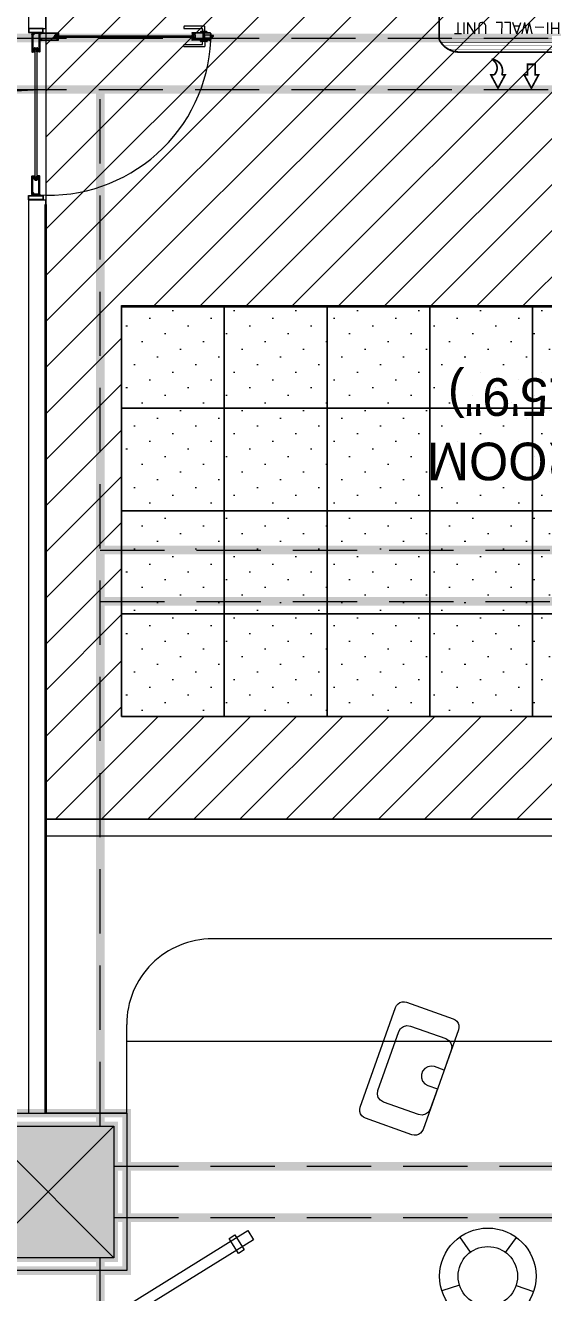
# Model space of a CAD drawing. Header units: millimetres. Extents: x -81374 to 485233, y -39075 to 157313.
# Drawn here: x 42469 to 45495, y 4275 to 11680 of the extents above; entities that cross this region are included whole.
import ezdxf
from ezdxf.enums import TextEntityAlignment as Align

# ---------------------------------------------------------------- set-up
doc = ezdxf.new("R2010")
doc.units = ezdxf.units.MM
for name, pattern in [('CENTER', [2, 1.25, -0.25, 0.25, -0.25]), ('DASHED', [0.75, 0.5, -0.25]), ('HIDDEN', [0.375, 0.25, -0.125])]:
    doc.linetypes.add(name, pattern=pattern)
for name, color, linetype in [('2', 7, 'Continuous'), ('ceilings', 253, 'Continuous'), ('CEN', 252, 'CENTER'), ('Hatch 01_UC', 7, 'Continuous'), ('M-HVAC ELLIPTICAL DUCT', 6, 'Continuous')]:
    doc.layers.add(name, color=color, linetype=linetype)
doc.layers.add('ceiling', color=7, linetype='Continuous', lineweight=5, true_color=0x560d91)
for name, color, linetype, lineweight in [('EL-DIMM LED STRIP LIGHT', 5, 'DASHED', 0), ('G-IMPT', 8, 'Continuous', 5), ('M HVAC CFM TEXT', 3, 'Continuous', 30), ('MEP HVAC UNITS', 160, 'Continuous', 5)]:
    doc.layers.add(name, color=color, linetype=linetype, lineweight=lineweight)
doc.styles.add('Herbalife_Third Floor - Furniture Layout - 210201$0$CG', font='GOTHIC.TTF')
doc.styles.get("Standard").update_dxf_attribs({"font": 'arial.ttf'})

# ---------------------------------------------------------------- blocks, each defined once
blk = doc.blocks.new('ng')
at = {"layer": 'CEN', "color": 9, "linetype": 'HIDDEN', "lineweight": 0, "ltscale": 1500, "true_color": 0xc7c8ca}
for p, q in [((43504.9, 40380), (43504.9, 34965.8)), ((43422.9, 34730.8), (38022.9, 34730.8)), ((43422.9, 34430.8), (38022.9, 34430.8)), ((43504.9, 34195.8), (43504.9, 28139)), ((43504.9, 31130.6), (37748.3, 31130.6)), ((43504.9, 30830.6), (37748.3, 30830.6)), ((54764.2, 28139), (37328.3, 28139)), ((54764.2, 27839), (37328.3, 27839))]:
    blk.add_line(p, q, dxfattribs=at)
at = {"layer": 'CEN', "color": 9, "linetype": 'Continuous', "lineweight": 0, "true_color": 0xc7c8ca}
for p, q in [((43425.4, 34965.8), (44195.4, 34195.8)), ((43425.4, 34195.8), (44195.4, 34965.8))]:
    blk.add_line(p, q, dxfattribs=at)
for points in [[(43350.4, 35040.8), (44270.4, 35040.8), (44270.4, 34120.8), (43350.4, 34120.8)], [(43425.4, 34965.8), (44195.4, 34965.8), (44195.4, 34195.8), (43425.4, 34195.8)]]:
    blk.add_lwpolyline(points, close=True, dxfattribs=at)
blk = doc.blocks.new('A$C4A242C7C')
at = {"layer": '2', "color": 6, "linetype": 'Continuous'}
for p, q in [((0, 4), (0, 115.4)), ((0.4, 115.8), (0.6, 115.8)), ((1.4, 115), (13, 115)), ((2, 113), (10.5, 113)), ((2, 4), (2, 113)), ((10.5, 103.9), (10.5, 113)), ((10.6, 103.4), (12.8, 95.2)), ((14, 111.3), (12.5, 111.3)), ((12.5, 104.8), (12.5, 111.3)), ((14, 104.8), (12.5, 104.8)), ((14.8, 103.8), (12.5, 103.8)), ((12.5, 103.8), (14.7, 95.7)), ((13, 115), (13, 112.6)), ((14.7, 112.6), (13, 112.6)), ((14, 110), (14, 111.3)), ((14, 106.1), (14, 104.8)), ((14.3, 109.8), (15, 110)), ((14.3, 106.3), (15, 106.1)), ((14.7, 112.6), (15.2, 110.4)), ((14.7, 95.7), (22.5, 95.7)), ((30.3, 93.7), (14.7, 93.7)), ((14.8, 103.8), (15.2, 105.6)), ((30.3, 95.7), (22.5, 95.7)), ((30.3, 112.6), (29.8, 110.4)), ((30.2, 103.8), (29.8, 105.6)), ((30.7, 109.8), (30, 110)), ((30.7, 106.3), (30, 106.1)), ((30.2, 103.8), (32.5, 103.8)), ((32, 112.6), (30.3, 112.6)), ((32.5, 103.8), (30.3, 95.7)), ((31, 111.3), (32.5, 111.3)), ((31, 110), (31, 111.3)), ((31, 106.1), (31, 104.8)), ((31, 104.8), (32.5, 104.8)), ((32, 115), (32, 112.6)), ((43.6, 115), (32, 115)), ((34.4, 103.4), (32.2, 95.2)), ((32.5, 104.8), (32.5, 111.3)), ((34.5, 113), (43, 113)), ((34.5, 103.9), (34.5, 113)), ((43, 14.2), (43, 113)), ((44.6, 115.8), (44.4, 115.8)), ((45, 11.7), (45, 115.4)), ((4, 2), (41, 2)), ((4, 0), (41, 0)), ((38.5, 8.4), (38.5, 11.7)), ((42.5, 13.7), (40.5, 13.7)), ((40.5, 8.8), (40.5, 11.3)), ((42.5, 6.4), (40.5, 6.4)), ((44, 11.7), (40.9, 11.7)), ((44, 8.4), (40.9, 8.4)), ((43, 4), (43, 5.9)), ((44, 11.6), (44, 11.7)), ((44, 8.4), (44, 8.5)), ((44.4, 11.2), (44.5, 11.2)), ((44.4, 8.9), (44.5, 8.9)), ((45, 4), (45, 8.4))]:
    blk.add_line(p, q, dxfattribs=at)
for centre, radius, start, end in [((0.4, 115.4), 0.4, 90, 180), ((0.6, 115.4), 0.4, 0, 90), ((1.4, 115.4), 0.4, 180, 270), ((12.5, 103.9), 2, 180, 195), ((14.7, 95.7), 2, 195, 270), ((14.2, 110), 0.2, 180, 285), ((14.2, 106.1), 0.2, 75, 180), ((14.8, 110.3), 0.4, 285, 15), ((14.8, 105.7), 0.4, 345, 75), ((30.1, 110.3), 0.4, 165, 255), ((30.1, 105.7), 0.4, 105, 195), ((30.3, 95.7), 2, 270, 345), ((30.8, 110), 0.2, 255, 0), ((30.8, 106.1), 0.2, 0, 105), ((32.5, 103.9), 2, 345, 0), ((43.6, 115.4), 0.4, 270, 0), ((44.4, 115.4), 0.4, 90, 180), ((44.6, 115.4), 0.4, 0, 90), ((4, 4), 4, 180, 270), ((4, 4), 2, 180, 270), ((40.5, 11.7), 2, 90, 180), ((40.5, 8.4), 2, 180, 270), ((40.9, 11.3), 0.4, 90, 180), ((40.9, 8.8), 0.4, 180, 270), ((41, 4), 4, 270, 0), ((41, 4), 2, 270, 0), ((42.5, 14.2), 0.5, 270, 0), ((42.5, 5.9), 0.5, 0, 90), ((44.4, 11.6), 0.4, 180, 270), ((44.4, 8.5), 0.4, 90, 180), ((44.5, 11.7), 0.5, 270, 0), ((44.5, 8.4), 0.5, 0, 90)]:
    blk.add_arc(centre, radius, start, end, dxfattribs=at)
blk = doc.blocks.new('floor plan 1')
at = {"layer": 'G-IMPT', "ltscale": 500}
h = blk.add_hatch(color=8, dxfattribs=at)
h.dxf.hatch_style = 1
h.paths.add_polyline_path([(8478, -44235.9), (9785.1, -44235.9), (9785.1, -43625.9), (8478, -43625.9)])
h.paths.add_polyline_path([(15185.1, -43553.9), (15955.1, -43553.9), (15955.1, -44323.9), (15185.1, -44323.9)])
at = {"layer": 'G-IMPT', "color": 8, "ltscale": 500}
for p, q in [((14370, -43659), (15460.1, -42982.9)), ((15493.4, -43036.5), (14403.3, -43712.7)), ((12836.9, -43391.2), (12734.6, -43356.9)), ((13166.9, -43394.2), (13269.8, -43361.7)), ((12898.2, -43585.7), (12834, -43672.5)), ((13102.1, -43587.6), (13164.8, -43675.4)), ((14423.7, -43601), (14458.3, -43579.5)), ((14478.1, -43688.8), (14423.7, -43601)), ((14458.3, -43579.5), (14512.7, -43667.3)), ((14403.3, -43712.7), (14370, -43659)), ((14512.7, -43667.3), (14478.1, -43688.8)), ((13385.9, -44292.1), (13394.7, -44282.2)), ((13394.7, -44282.2), (13405.9, -44275)), ((13405.9, -44275), (13418.5, -44271)), ((13418.5, -44271), (13431.7, -44270.3)), ((13431.7, -44270.3), (13444.6, -44273)), ((13444.6, -44273), (13716.2, -44369.4)), ((13173.1, -44886.1), (13379.9, -44303.9)), ((13379.9, -44303.9), (13385.9, -44292.1)), ((13295.6, -44541.2), (13337.7, -44422.6)), ((13337.7, -44422.6), (13348.3, -44404.8)), ((13348.3, -44404.8), (13364.9, -44392.5)), ((13364.9, -44392.5), (13385, -44387.4)), ((13385, -44387.4), (13405.5, -44390.4)), ((13405.5, -44390.4), (13611.2, -44463.4)), ((13716.2, -44369.4), (13728, -44375.5)), ((13728, -44375.5), (13737.8, -44384.3)), ((13737.8, -44384.3), (13745, -44395.5)), ((13745, -44395.5), (13749.1, -44408.1)), ((13749.8, -44421.3), (13747, -44434.2)), ((13749.1, -44408.1), (13749.8, -44421.3)), ((15110.1, -44398.9), (15110.1, -44917.7)), ((15110.1, -44398.9), (15583, -44398.9)), ((15683, -44398.9), (15583, -44398.9)), ((15583, -44398.9), (15583, -49736.7)), ((15683, -49736.7), (15683, -44398.9)), ((13747, -44434.2), (13540.3, -45016.5)), ((13611.2, -44463.4), (13629, -44474)), ((13629, -44474), (13641.4, -44490.6)), ((13641.4, -44490.6), (13646.5, -44510.7)), ((13351.2, -44560.9), (13295.6, -44541.2)), ((13368.9, -44570.9), (13351.2, -44560.9)), ((13382, -44586.3), (13368.9, -44570.9)), ((13643.5, -44531.2), (13521.1, -44875.9)), ((13646.5, -44510.7), (13643.5, -44531.2)), ((13215.3, -44767.3), (13256.6, -44651.1)), ((13256.6, -44651.1), (13312.2, -44670.9)), ((13369.6, -44660.3), (13382.5, -44644.7)), ((13389.1, -44605.3), (13382, -44586.3)), ((13382.5, -44644.7), (13389.3, -44625.6)), ((13389.3, -44625.6), (13389.1, -44605.3)), ((13312.2, -44670.9), (13332.2, -44674.2)), ((13332.2, -44674.2), (13352.1, -44670.6)), ((13352.1, -44670.6), (13369.6, -44660.3)), ((13212.3, -44787.8), (13215.3, -44767.3)), ((13217.4, -44807.9), (13212.3, -44787.8)), ((13215.3, -44767.3), (13215.3, -44767.3)), ((10360.1, -44817.7), (15110.1, -44817.7)), ((13229.8, -44824.5), (13217.4, -44807.9)), ((13247.6, -44835.2), (13229.8, -44824.5)), ((13453.3, -44908.2), (13247.6, -44835.2)), ((13170.4, -44899), (13173.1, -44886.1)), ((13171.1, -44912.3), (13170.4, -44899)), ((13175.1, -44924.9), (13171.1, -44912.3)), ((13182.3, -44936), (13175.1, -44924.9)), ((13192.2, -44944.9), (13182.3, -44936)), ((13204, -44950.9), (13192.2, -44944.9)), ((13473.8, -44911.2), (13453.3, -44908.2)), ((13493.9, -44906.1), (13473.8, -44911.2)), ((13510.5, -44893.7), (13493.9, -44906.1)), ((13521.1, -44875.9), (13510.5, -44893.7)), ((13475.5, -45047.3), (13204, -44950.9)), ((13540.3, -45016.5), (13534.3, -45028.3)), ((13488.5, -45050.1), (13475.5, -45047.3)), ((13475.5, -45047.3), (13475.5, -45047.3)), ((13501.7, -45049.4), (13488.5, -45050.1)), ((13514.3, -45045.3), (13501.7, -45049.4)), ((13525.4, -45038.1), (13514.3, -45045.3)), ((13534.3, -45028.3), (13525.4, -45038.1)), ((9088, -45417.7), (14610.1, -45417.7)), ((9088, -46017.7), (15583, -46017.7)), ((9088, -46117.7), (15583, -46117.7)), ((15683, -49736.7), (15583, -49736.7)), ((15597.3, -49760.5), (15597.3, -49736.7)), ((15597.3, -49736.7), (15683, -49736.7)), ((15683, -49760.5), (15597.3, -49760.5)), ((15599.2, -49758.6), (15599.2, -49738.6)), ((15599.2, -49738.6), (15681.1, -49738.6)), ((15681.1, -49758.6), (15599.2, -49758.6)), ((15681.1, -49738.6), (15681.1, -49758.6)), ((15683, -49736.7), (15683, -49760.5)), ((15657.4, -49774.4), (15657.4, -49773.1)), ((15657.4, -49773.1), (15662.8, -49773.1)), ((15657.4, -49774.4), (15662.8, -49774.4)), ((15659.2, -49774.4), (15659.2, -49773.1)), ((15661, -49774.4), (15661, -49773.1)), ((15662.8, -49773.1), (15665.2, -49772.4)), ((15662.8, -49773.3), (15665.2, -49772.9)), ((15662.8, -49774.4), (15662.8, -49773.1)), ((15662.8, -49773.5), (15665.2, -49773.3)), ((15662.8, -49773.7), (15665.2, -49773.7)), ((15662.8, -49774), (15665.2, -49774.2)), ((15662.8, -49774.2), (15665.2, -49774.6)), ((15662.8, -49774.4), (15665.2, -49775.1)), ((15636.8, -49863.1), (15635.4, -49864.5)), ((15635.4, -50610.9), (15635.4, -49864.5)), ((15643.4, -49863.1), (15636.8, -49863.1)), ((15644.9, -49864.5), (15643.4, -49863.1)), ((15644.9, -49864.5), (15644.9, -50610.9)), ((14653.5, -50660.2), (14653.5, -50633.1)), ((14656.8, -50629.8), (14774, -50629.8)), ((14666.8, -50646.4), (14666.8, -50660.2)), ((14774, -50643.1), (14670.1, -50643.1)), ((14777.3, -50633.1), (14777.3, -50639.8)), ((15636.8, -50612.3), (15635.4, -50610.9)), ((15643.5, -50612.3), (15636.8, -50612.3)), ((15644.9, -50610.9), (15643.5, -50612.3)), ((14615.1, -50684), (14603.7, -50692.5)), ((14616.5, -50692.5), (14603.7, -50692.5)), ((14603.7, -50692.5), (14603.7, -50695.4)), ((14603.7, -50695.4), (14616.5, -50695.4)), ((14616.5, -50684), (14615.1, -50684)), ((14616.5, -50680.1), (14618.7, -50680.1)), ((14616.5, -50699.2), (14616.5, -50680.1)), ((14618.7, -50699.2), (14616.5, -50699.2)), ((14618.7, -50707.3), (14618.7, -50672.1)), ((14618.7, -50680.1), (14618.7, -50699.2)), ((14618.7, -50681.1), (14620.2, -50681.1)), ((14618.7, -50698.2), (14618.7, -50681.1)), ((14620.2, -50698.2), (14618.7, -50698.2)), ((14620.2, -50681.1), (14620.2, -50698.2)), ((14655.4, -50682.1), (14620.2, -50682.1)), ((14620.2, -50682.1), (14620.2, -50697.3)), ((14620.2, -50697.3), (14655.4, -50697.3)), ((14620.6, -50707.3), (14620.6, -50672.1)), ((14622.5, -50668.2), (14626.6, -50668.2)), ((14622.5, -50670.1), (14624.3, -50670.1)), ((14622.5, -50709.2), (14726.3, -50709.2)), ((14622.5, -50711.1), (14728.6, -50711.1)), ((14624.7, -50670.6), (14624.7, -50672.5)), ((14626.6, -50669.2), (14626.7, -50669.2)), ((14626.6, -50669.2), (14626.6, -50672.1)), ((14626.6, -50674.4), (14629.8, -50674.4)), ((14627.5, -50667), (14626.8, -50664.6)), ((14627, -50672.5), (14629.4, -50672.5)), ((14627.1, -50668.8), (14627.1, -50668.7)), ((14627.7, -50667), (14627.2, -50664.6)), ((14628.8, -50667), (14627.5, -50667)), ((14627.5, -50672.3), (14627.5, -50667)), ((14628.8, -50668.8), (14627.5, -50668.8)), ((14628.8, -50670.6), (14627.5, -50670.6)), ((14628.8, -50672.3), (14627.5, -50672.3)), ((14627.9, -50667), (14627.7, -50664.6)), ((14628.1, -50667), (14628.1, -50664.6)), ((14628.3, -50667), (14628.6, -50664.6)), ((14628.6, -50667), (14629, -50664.6)), ((14628.8, -50667), (14629.5, -50664.6)), ((14628.8, -50672.3), (14628.8, -50667)), ((14629.3, -50668.8), (14629.3, -50668.7)), ((14629.7, -50669.2), (14629.8, -50669.2)), ((14629.8, -50668.2), (14728.6, -50668.2)), ((14629.8, -50669.2), (14629.8, -50672.1)), ((14631.7, -50670.6), (14631.7, -50672.5)), ((14632.2, -50670.1), (14726.3, -50670.1)), ((14640.1, -50668.2), (14640.1, -50663.6)), ((14640.1, -50711.1), (14640.1, -50715.8)), ((14643.5, -50660.2), (14676.8, -50660.2)), ((14643.5, -50719.1), (14676.8, -50719.1)), ((14653.5, -50719.1), (14653.5, -50746.2)), ((14664.9, -50668.2), (14655.4, -50668.2)), ((14655.4, -50668.2), (14655.4, -50711.1)), ((14655.4, -50697.3), (14655.4, -50682.1)), ((14655.4, -50711.1), (14664.9, -50711.1)), ((14664.9, -50711.1), (14664.9, -50668.2)), ((14666.8, -50732.9), (14666.8, -50719.1)), ((14680.1, -50663.6), (14680.1, -50668.2)), ((14680.1, -50715.8), (14680.1, -50711.1)), ((14707.9, -50682.2), (14707.9, -50697.1)), ((14717.2, -50678.3), (14709.3, -50680.4)), ((14717.2, -50701), (14709.3, -50698.9)), ((14717.5, -50680.2), (14709.8, -50682.2)), ((14709.8, -50682.2), (14709.8, -50689.7)), ((14709.8, -50697.1), (14709.8, -50689.7)), ((14717.5, -50699.2), (14709.8, -50697.1)), ((14717.5, -50682.3), (14717.5, -50680.2)), ((14717.5, -50682.3), (14719.2, -50682.8)), ((14718.9, -50684.9), (14717.5, -50686.3)), ((14717.5, -50686.3), (14717.5, -50693)), ((14717.5, -50689.7), (15519.9, -50689.7)), ((14717.5, -50693), (14718.9, -50694.4)), ((14717.5, -50697.1), (14719.2, -50696.6)), ((14717.5, -50697.1), (14717.5, -50699.2)), ((14717.6, -50678.2), (14726.3, -50678.2)), ((14717.6, -50701.1), (14726.3, -50701.1)), ((14718.5, -50681.6), (14718.5, -50680.1)), ((14718.5, -50680.1), (14724.7, -50680.1)), ((14719.7, -50681.6), (14718.5, -50681.6)), ((14718.5, -50697.8), (14718.5, -50699.2)), ((14719.7, -50697.8), (14718.5, -50697.8)), ((14718.5, -50699.2), (14724.7, -50699.2)), ((14718.9, -50684.9), (15518.5, -50684.9)), ((15518.5, -50694.4), (14718.9, -50694.4)), ((14719.9, -50681.8), (14719.7, -50682.5)), ((14719.9, -50697.5), (14719.7, -50696.9)), ((14723.2, -50681.8), (14723.4, -50682.5)), ((14723.2, -50697.5), (14723.4, -50696.9)), ((14723.4, -50681.6), (14724.7, -50681.6)), ((14723.4, -50697.8), (14724.7, -50697.8)), ((14725.9, -50682.2), (14723.9, -50682.8)), ((14725.9, -50697.1), (14723.9, -50696.6)), ((14724.7, -50681.6), (14724.7, -50680.1)), ((14724.7, -50697.8), (14724.7, -50699.2)), ((14725.9, -50680.6), (14725.9, -50682.2)), ((14728.2, -50680.6), (14725.9, -50680.6)), ((14725.9, -50697.1), (14725.9, -50698.7)), ((14728.2, -50698.7), (14725.9, -50698.7)), ((14726.3, -50678.2), (14726.3, -50670.1)), ((14726.3, -50709.2), (14726.3, -50701.1)), ((14728.2, -50669.6), (14728.2, -50680.6)), ((14728.2, -50709.8), (14728.2, -50698.7)), ((14729, -50668.6), (14729, -50668.8)), ((14729, -50710.7), (14729, -50710.5)), ((15508.4, -50668.6), (15508.4, -50668.8)), ((15508.4, -50710.7), (15508.4, -50710.5)), ((15607.6, -50668.2), (15508.8, -50668.2)), ((15614.9, -50711.1), (15508.8, -50711.1)), ((15509.2, -50669.6), (15509.2, -50680.6)), ((15509.2, -50680.6), (15511.5, -50680.6)), ((15509.2, -50698.7), (15511.5, -50698.7)), ((15509.2, -50709.8), (15509.2, -50698.7)), ((15511.1, -50678.2), (15511.1, -50670.1)), ((15605.2, -50670.1), (15511.1, -50670.1)), ((15519.7, -50678.2), (15511.1, -50678.2)), ((15511.1, -50709.2), (15511.1, -50701.1)), ((15519.7, -50701.1), (15511.1, -50701.1)), ((15614.9, -50709.2), (15511.1, -50709.2)), ((15511.5, -50680.6), (15511.5, -50682.2)), ((15511.5, -50682.2), (15513.5, -50682.8)), ((15511.5, -50697.1), (15513.5, -50696.6)), ((15511.5, -50697.1), (15511.5, -50698.7)), ((15512.7, -50681.6), (15512.7, -50680.1)), ((15518.9, -50680.1), (15512.7, -50680.1)), ((15514, -50681.6), (15512.7, -50681.6)), ((15514, -50697.8), (15512.7, -50697.8)), ((15512.7, -50697.8), (15512.7, -50699.2)), ((15518.9, -50699.2), (15512.7, -50699.2)), ((15514.2, -50681.8), (15514, -50682.5)), ((15514.2, -50697.5), (15514, -50696.9)), ((15517.5, -50681.8), (15517.7, -50682.5)), ((15517.5, -50697.5), (15517.7, -50696.9)), ((15517.7, -50681.6), (15518.9, -50681.6)), ((15517.7, -50697.8), (15518.9, -50697.8)), ((15519.9, -50682.3), (15518.1, -50682.8)), ((15519.9, -50697.1), (15518.1, -50696.6)), ((15518.5, -50684.9), (15519.9, -50686.3)), ((15519.9, -50693), (15518.5, -50694.4)), ((15518.9, -50681.6), (15518.9, -50680.1)), ((15518.9, -50697.8), (15518.9, -50699.2)), ((15519.9, -50682.3), (15519.9, -50680.2)), ((15519.9, -50680.2), (15527.5, -50682.2)), ((15519.9, -50686.3), (15519.9, -50693)), ((15519.9, -50697.1), (15519.9, -50699.2)), ((15519.9, -50699.2), (15527.5, -50697.1)), ((15520.2, -50678.3), (15528, -50680.4)), ((15520.2, -50701), (15528, -50698.9)), ((15527.5, -50682.2), (15527.5, -50689.7)), ((15527.5, -50697.1), (15527.5, -50689.7)), ((15529.5, -50682.2), (15529.5, -50697.1)), ((15683, -50712.9), (15597.3, -50712.9)), ((15597.3, -50712.9), (15597.3, -50736.7)), ((15681.1, -50714.8), (15599.2, -50714.8)), ((15599.2, -50714.8), (15599.2, -50734.8)), ((15605.7, -50670.6), (15605.7, -50672.5)), ((15607.7, -50669.2), (15607.6, -50669.2)), ((15607.6, -50669.2), (15607.6, -50672.1)), ((15610.7, -50674.4), (15607.6, -50674.4)), ((15608.5, -50667), (15607.8, -50664.6)), ((15610.4, -50672.5), (15608, -50672.5)), ((15608.1, -50668.8), (15608.1, -50668.7)), ((15608.7, -50667), (15608.3, -50664.6)), ((15608.5, -50667), (15609.8, -50667)), ((15608.5, -50672.3), (15608.5, -50667)), ((15608.5, -50668.8), (15609.8, -50668.8)), ((15608.5, -50670.6), (15609.8, -50670.6)), ((15608.5, -50672.3), (15609.8, -50672.3)), ((15609, -50667), (15608.7, -50664.6)), ((15609.2, -50667), (15609.2, -50664.6)), ((15609.4, -50667), (15609.6, -50664.6)), ((15609.6, -50667), (15610.1, -50664.6)), ((15609.8, -50667), (15610.5, -50664.6)), ((15609.8, -50672.3), (15609.8, -50667)), ((15610.3, -50668.8), (15610.3, -50668.7)), ((15610.7, -50669.2), (15610.6, -50669.2)), ((15614.9, -50668.2), (15610.7, -50668.2)), ((15610.7, -50669.2), (15610.7, -50672.1)), ((15612.6, -50670.6), (15612.6, -50672.5)), ((15614.9, -50670.1), (15613.1, -50670.1)), ((15660.6, -50712.9), (15613.8, -50712.9)), ((15615.2, -50711.1), (15660.6, -50711.1)), ((15616.8, -50707.3), (15616.8, -50672.1)), ((15618.7, -50707.3), (15618.7, -50672.1)), ((15657.5, -50701), (15657.5, -50702.2)), ((15657.5, -50701), (15662.8, -50701)), ((15657.5, -50702.2), (15662.8, -50702.2)), ((15659.2, -50701), (15659.2, -50702.2)), ((15660.6, -50711.1), (15660.6, -50712.9)), ((15661, -50701), (15661, -50702.2)), ((15662.8, -50701), (15665.2, -50700.2)), ((15662.8, -50701.1), (15665.2, -50700.7)), ((15662.8, -50701), (15662.8, -50702.2)), ((15662.8, -50701.4), (15665.2, -50701.1)), ((15662.8, -50701.6), (15665.2, -50701.6)), ((15662.8, -50701.8), (15665.2, -50702)), ((15662.8, -50702), (15665.2, -50702.5)), ((15662.8, -50702.2), (15665.2, -50702.9)), ((15681.1, -50734.8), (15681.1, -50714.8)), ((15683, -50736.7), (15683, -50712.9)), ((14656.8, -50749.6), (14774, -50749.6)), ((14774, -50736.2), (14670.1, -50736.2)), ((14777.3, -50746.2), (14777.3, -50739.6)), ((15583, -50736.7), (15583, -50809.4)), ((15683, -50736.7), (15583, -50736.7)), ((15597.3, -50736.7), (15683, -50736.7)), ((15599.2, -50734.8), (15681.1, -50734.8)), ((15683, -50809.4), (15683, -50736.7))]:
    blk.add_line(p, q, dxfattribs=at)
for radius in [281.4, 173.5]:
    blk.add_circle((13001.4, -43446.3), radius, dxfattribs=at)
for centre, radius, start, end in [((15388.8, -45424.6), 4959.9, 272.24385, 15.82283), ((14610.1, -44917.7), 500, 270, 0), ((15567.9, -50712.9), 950.6, 86.50588, 177.18151), ((14656.8, -50633.1), 3.33, 90, 180), ((14670.1, -50646.4), 3.33, 90, 180), ((14774, -50633.1), 3.33, 0, 90), ((14774, -50639.8), 3.33, 270, 0), ((14622.5, -50672.1), 3.81, 90, 180), ((14622.5, -50707.3), 3.81, 180, 270), ((14622.5, -50672.1), 1.9, 90, 180), ((14622.5, -50707.3), 1.9, 180, 270), ((14624.3, -50670.6), 0.476, 0, 90), ((14626.6, -50672.5), 1.9, 180, 270), ((14626.6, -50668.7), 0.476, 0, 90), ((14627, -50672.1), 0.381, 180, 270), ((14626.7, -50668.8), 0.381, 270, 0), ((14629.8, -50668.7), 0.476, 90, 180), ((14629.7, -50668.8), 0.381, 180, 270), ((14629.4, -50672.1), 0.381, 270, 0), ((14629.8, -50672.5), 1.9, 270, 0), ((14632.2, -50670.6), 0.476, 90, 180), ((14643.5, -50663.6), 3.33, 90, 180), ((14643.5, -50715.8), 3.33, 180, 270), ((14676.8, -50663.6), 3.33, 0, 90), ((14676.8, -50715.8), 3.33, 270, 360), ((14709.8, -50682.2), 1.9, 105, 180), ((14709.8, -50697.1), 1.9, 180, 255), ((14717.6, -50680.1), 1.9, 90, 105), ((14717.6, -50699.2), 1.9, 255, 270), ((14719.3, -50682.4), 0.381, 255, 345), ((14719.3, -50697), 0.381, 15, 105), ((14719.7, -50681.8), 0.19, 345, 90), ((14719.7, -50697.6), 0.19, 270, 15), ((14723.4, -50681.8), 0.19, 90, 195), ((14723.4, -50697.6), 0.19, 165, 270), ((14723.8, -50682.4), 0.381, 195, 285), ((14723.8, -50697), 0.381, 75, 165), ((14728.6, -50669.6), 0.381, 90, 180), ((14728.6, -50709.8), 0.381, 180, 270), ((14728.6, -50668.6), 0.381, 0, 90), ((14728.6, -50668.8), 0.381, 270, 0), ((14728.6, -50710.5), 0.381, 0, 90), ((14728.6, -50710.7), 0.381, 270, 0), ((15508.8, -50668.6), 0.381, 90, 180), ((15508.8, -50668.8), 0.381, 180, 270), ((15508.8, -50710.5), 0.381, 90, 180), ((15508.8, -50710.7), 0.381, 180, 270), ((15508.8, -50669.6), 0.381, 0, 90), ((15508.8, -50709.8), 0.381, 270, 0), ((15513.6, -50682.4), 0.381, 255, 345), ((15513.6, -50697), 0.381, 15, 105), ((15514, -50681.8), 0.19, 345, 90), ((15514, -50697.6), 0.19, 270, 15), ((15517.7, -50681.8), 0.19, 90, 195), ((15517.7, -50697.6), 0.19, 165, 270), ((15518, -50682.4), 0.381, 195, 285), ((15518, -50697), 0.381, 75, 165), ((15519.7, -50680.1), 1.9, 75, 90), ((15519.7, -50699.2), 1.9, 270, 285), ((15527.5, -50682.2), 1.9, 0, 75), ((15527.5, -50697.1), 1.9, 285, 0), ((15605.2, -50670.6), 0.476, 0, 90), ((15607.6, -50672.5), 1.9, 180, 270), ((15607.6, -50668.7), 0.476, 0, 90), ((15608, -50672.1), 0.381, 180, 270), ((15607.7, -50668.8), 0.381, 270, 0), ((15610.7, -50668.7), 0.476, 90, 180), ((15610.6, -50668.8), 0.381, 180, 270), ((15610.4, -50672.1), 0.381, 270, 0), ((15610.7, -50672.5), 1.9, 270, 0), ((15613.1, -50670.6), 0.476, 90, 180), ((15614.9, -50672.1), 3.81, 0, 90), ((15614.9, -50672.1), 1.9, 0, 90), ((15614.9, -50707.3), 3.81, 270, 0), ((15614.9, -50707.3), 1.9, 270, 0), ((14656.8, -50746.2), 3.33, 180, 270), ((14670.1, -50732.9), 3.33, 180, 270), ((14774, -50739.6), 3.33, 0, 90), ((14774, -50746.2), 3.33, 270, 0)]:
    blk.add_arc(centre, radius, start, end, dxfattribs=at)
at = {"layer": 'G-IMPT', "color": 8, "ltscale": 500, "extrusion": (0, 0, -1)}
blk.add_arc((-15611, -50709.3), 4.58, 231.79369, 203.45626, dxfattribs=at)
at = {"layer": 'G-IMPT', "color": 8, "ltscale": 500}
for points in [[(14721.8, -50684.5), (14721.1, -50683.2), (14721.8, -50683.1), (14722, -50683.8)], [(14721.8, -50694.8), (14721.1, -50696.1), (14721.8, -50696.2), (14722, -50695.5)], [(14722, -50683.8), (14721.8, -50683.1), (14722.9, -50683.1), (14722.9, -50683.9)], [(14722, -50695.5), (14721.8, -50696.2), (14722.9, -50696.3), (14722.9, -50695.5)], [(14722.9, -50683.9), (14722.9, -50683.1), (14723.2, -50682.3), (14723.2, -50684.5)], [(14722.9, -50695.5), (14722.9, -50696.3), (14723.2, -50697.1), (14723.2, -50694.8)], [(14723.2, -50684.5), (14723.2, -50682.3), (14723.5, -50683), (14723.6, -50683.9)], [(14723.2, -50694.8), (14723.2, -50697.1), (14723.5, -50696.3), (14723.6, -50695.5)], [(14723.6, -50683.9), (14723.5, -50683), (14724.2, -50683), (14724.3, -50683.9)], [(14723.6, -50695.5), (14723.5, -50696.3), (14724.2, -50696.4), (14724.3, -50695.4)], [(14724.3, -50683.9), (14724.2, -50683), (14724.4, -50683), (14724.5, -50684.6)], [(14724.3, -50695.4), (14724.2, -50696.4), (14724.4, -50696.4), (14724.5, -50694.7)], [(14724.5, -50684.6), (14724.4, -50683), (14724.7, -50682.9), (14725, -50683.9)], [(14724.5, -50694.7), (14724.4, -50696.4), (14724.7, -50696.4), (14725, -50695.4)], [(14725, -50683.9), (14724.7, -50682.9), (14726.6, -50682.8), (14727.3, -50684)], [(14725, -50695.4), (14724.7, -50696.4), (14726.6, -50696.5), (14727.3, -50695.3)], [(14727.3, -50684), (14726.6, -50682.8), (14727, -50680.6), (14727.6, -50685)], [(14727.3, -50695.3), (14726.6, -50696.5), (14727, -50698.7), (14727.6, -50694.4)], [(14727.6, -50685), (14727, -50680.6), (14728.2, -50680.6), (14728.6, -50685)], [(14727.6, -50694.4), (14727, -50698.7), (14728.2, -50698.7), (14728.6, -50694.4)], [(15509.8, -50685), (15510.4, -50680.6), (15509.2, -50680.6), (15508.8, -50685)], [(15509.8, -50694.4), (15510.4, -50698.7), (15509.2, -50698.7), (15508.8, -50694.4)], [(15510.1, -50684), (15510.8, -50682.8), (15510.4, -50680.6), (15509.8, -50685)], [(15510.1, -50695.3), (15510.8, -50696.5), (15510.4, -50698.7), (15509.8, -50694.4)], [(15512.4, -50683.9), (15512.6, -50682.9), (15510.8, -50682.8), (15510.1, -50684)], [(15512.4, -50695.4), (15512.6, -50696.4), (15510.8, -50696.5), (15510.1, -50695.3)], [(15512.8, -50684.6), (15513, -50683), (15512.6, -50682.9), (15512.4, -50683.9)], [(15512.8, -50694.7), (15513, -50696.4), (15512.6, -50696.4), (15512.4, -50695.4)], [(15513.1, -50683.9), (15513.2, -50683), (15513, -50683), (15512.8, -50684.6)], [(15513.1, -50695.4), (15513.2, -50696.4), (15513, -50696.4), (15512.8, -50694.7)], [(15513.8, -50683.9), (15513.9, -50683), (15513.2, -50683), (15513.1, -50683.9)], [(15513.8, -50695.5), (15513.9, -50696.3), (15513.2, -50696.4), (15513.1, -50695.4)], [(15514.2, -50684.5), (15514.2, -50682.3), (15513.9, -50683), (15513.8, -50683.9)], [(15514.2, -50694.8), (15514.2, -50697.1), (15513.9, -50696.3), (15513.8, -50695.5)], [(15514.4, -50683.9), (15514.4, -50683.1), (15514.2, -50682.3), (15514.2, -50684.5)], [(15514.4, -50695.5), (15514.4, -50696.3), (15514.2, -50697.1), (15514.2, -50694.8)], [(15515.4, -50683.8), (15515.6, -50683.1), (15514.4, -50683.1), (15514.4, -50683.9)], [(15515.4, -50695.5), (15515.6, -50696.2), (15514.4, -50696.3), (15514.4, -50695.5)], [(15515.6, -50684.5), (15516.3, -50683.2), (15515.6, -50683.1), (15515.4, -50683.8)], [(15515.6, -50694.8), (15516.3, -50696.1), (15515.6, -50696.2), (15515.4, -50695.5)]]:
    blk.add_3dface(points, dxfattribs=at)
at = {"layer": 'CEN', "linetype": 'Continuous'}
blk.add_blockref('ng', (-28240.4, -78519.6), dxfattribs=at)
at = {"layer": 'G-IMPT', "color": 8, "ltscale": 500, "xscale": -0.9523809523809526, "yscale": 0.9523809523809526, "zscale": 0.9523809523809526, "rotation": 180}
blk.add_blockref('A$C4A242C7C', (15618.7, -49764.3), dxfattribs=at)
at = {"layer": 'G-IMPT', "color": 8, "ltscale": 500, "xscale": 0.9523809523809526, "yscale": 0.9523809523809526, "zscale": 0.9523809523809526}
blk.add_blockref('A$C4A242C7C', (15618.7, -50711.1), dxfattribs=at)
at = {"layer": 'G-IMPT', "color": 8, "ltscale": 500, "style": 'Herbalife_Third Floor - Furniture Layout - 210201$0$CG'}
for s, p in [('STORE ROOM', (11346.1, -48317.1)), ('(21\'4" X 15\'9")', (11376.2, -48693.5))]:
    blk.add_text(s, height=220, dxfattribs=at).set_placement(p)
at = {"layer": 'G-IMPT', "color": 8, "ltscale": 500}
for rotation, p in [(359.99915, (39680.6, -4989.6, 0)), (359.99915, (35886.7, -10139.3, 0)), (270.00085, (28873.3, -20643.5, 0)), (359.99915, (11975.3, -26935.4, 0)), (359.99915, (15267.6, -26935.4, 0)), (359.99915, (26686.3, -26987.7, 0)), (270.00085, (15861.1, -28615, 0)), (89.99915, (23697.8, -33300.6, 0)), (89.99915, (23597.9, -35337.7, 0)), (89.99915, (23597.9, -37388.3, 0)), (359.99915, (13750.4, -37781.5, 0)), (89.99915, (23697.8, -40746.8, 0)), (89.99915, (23597.8, -44302.5, 0)), (89.99915, (23597.8, -46399.1, 0)), (89.99915, (23697.8, -48339.8, 0)), (89.99915, (23697.8, -54280, 0)), (359.99915, (27418.1, -55702.4, 0)), (89.99915, (9671.9, -65856.5, 0)), (359.99915, (4684.1, -67403.4, 0)), (359.99915, (8737.2, -67403.4, 0))]:
    blk.add_attdef('PARTITIONTYPE', text='', height=200, rotation=rotation, dxfattribs=at).set_placement(p, align=Align.MIDDLE_CENTER)
mesh = blk.add_polyface(dxfattribs=at)
corners = [(15635.4, -49873.2), (15631.1, -49872.6), (15633.2, -49872.2), (15634.5, -49872.9)]
mesh.append_faces([[corners[k] for k in face] for face in [(0, 1, 2, 3)]], dxfattribs={"color": 8})
mesh = blk.add_polyface(dxfattribs=at)
corners = [(15635.4, -49874.2), (15631.1, -49873.8), (15631.1, -49872.6), (15635.4, -49873.2)]
mesh.append_faces([[corners[k] for k in face] for face in [(0, 1, 2, 3)]], dxfattribs={"color": 8})
mesh = blk.add_polyface(dxfattribs=at)
corners = [(15635, -49868.8), (15632.7, -49868.8), (15633.5, -49868.5), (15634.3, -49868.6)]
mesh.append_faces([[corners[k] for k in face] for face in [(0, 1, 2, 3)]], dxfattribs={"color": 8})
mesh = blk.add_polyface(dxfattribs=at)
corners = [(15634.3, -49869.2), (15633.5, -49869.1), (15632.7, -49868.8), (15635, -49868.8)]
mesh.append_faces([[corners[k] for k in face] for face in [(0, 1, 2, 3)]], dxfattribs={"color": 8})
mesh = blk.add_polyface(dxfattribs=at)
corners = [(15634.5, -49872.9), (15633.2, -49872.2), (15633.4, -49870.4), (15634.4, -49870.6)]
mesh.append_faces([[corners[k] for k in face] for face in [(0, 1, 2, 3)]], dxfattribs={"color": 8})
mesh = blk.add_polyface(dxfattribs=at)
corners = [(15634.3, -49869.9), (15633.4, -49869.8), (15633.5, -49869.1), (15634.3, -49869.2)]
mesh.append_faces([[corners[k] for k in face] for face in [(0, 1, 2, 3)]], dxfattribs={"color": 8})
mesh = blk.add_polyface(dxfattribs=at)
corners = [(15635.1, -49870.2), (15633.4, -49870), (15633.4, -49869.8), (15634.3, -49869.9)]
mesh.append_faces([[corners[k] for k in face] for face in [(0, 1, 2, 3)]], dxfattribs={"color": 8})
mesh = blk.add_polyface(dxfattribs=at)
corners = [(15634.4, -49870.6), (15633.4, -49870.4), (15633.4, -49870), (15635.1, -49870.2)]
mesh.append_faces([[corners[k] for k in face] for face in [(0, 1, 2, 3)]], dxfattribs={"color": 8})
mesh = blk.add_polyface(dxfattribs=at)
corners = [(15634.3, -49868.6), (15633.5, -49868.5), (15633.6, -49867.4), (15634.3, -49867.6)]
mesh.append_faces([[corners[k] for k in face] for face in [(0, 1, 2, 3)]], dxfattribs={"color": 8})
mesh = blk.add_polyface(dxfattribs=at)
corners = [(15634.3, -49867.6), (15633.6, -49867.4), (15633.6, -49866.7), (15635, -49867.4)]
mesh.append_faces([[corners[k] for k in face] for face in [(0, 1, 2, 3)]], dxfattribs={"color": 8})
mesh = blk.add_polyface(dxfattribs=at)
corners = [(15644.8, -49873.2), (15649.2, -49872.6), (15647, -49872.2), (15645.8, -49872.9)]
mesh.append_faces([[corners[k] for k in face] for face in [(3, 2, 1, 0)]], dxfattribs={"color": 8})
mesh = blk.add_polyface(dxfattribs=at)
corners = [(15644.8, -49874.2), (15649.2, -49873.8), (15649.2, -49872.6), (15644.8, -49873.2)]
mesh.append_faces([[corners[k] for k in face] for face in [(3, 2, 1, 0)]], dxfattribs={"color": 8})
mesh = blk.add_polyface(dxfattribs=at)
corners = [(15645.1, -49870.2), (15646.8, -49870), (15646.8, -49869.8), (15645.9, -49869.9)]
mesh.append_faces([[corners[k] for k in face] for face in [(3, 2, 1, 0)]], dxfattribs={"color": 8})
mesh = blk.add_polyface(dxfattribs=at)
corners = [(15645.9, -49870.6), (15646.9, -49870.4), (15646.8, -49870), (15645.1, -49870.2)]
mesh.append_faces([[corners[k] for k in face] for face in [(3, 2, 1, 0)]], dxfattribs={"color": 8})
mesh = blk.add_polyface(dxfattribs=at)
corners = [(15646, -49867.6), (15646.6, -49867.4), (15646.6, -49866.7), (15645.2, -49867.4)]
mesh.append_faces([[corners[k] for k in face] for face in [(3, 2, 1, 0)]], dxfattribs={"color": 8})
mesh = blk.add_polyface(dxfattribs=at)
corners = [(15645.3, -49868.8), (15647.5, -49868.8), (15646.7, -49868.5), (15645.9, -49868.6)]
mesh.append_faces([[corners[k] for k in face] for face in [(3, 2, 1, 0)]], dxfattribs={"color": 8})
mesh = blk.add_polyface(dxfattribs=at)
corners = [(15645.9, -49869.2), (15646.8, -49869.1), (15647.5, -49868.8), (15645.3, -49868.8)]
mesh.append_faces([[corners[k] for k in face] for face in [(3, 2, 1, 0)]], dxfattribs={"color": 8})
mesh = blk.add_polyface(dxfattribs=at)
corners = [(15645.8, -49872.9), (15647, -49872.2), (15646.9, -49870.4), (15645.9, -49870.6)]
mesh.append_faces([[corners[k] for k in face] for face in [(3, 2, 1, 0)]], dxfattribs={"color": 8})
mesh = blk.add_polyface(dxfattribs=at)
corners = [(15645.9, -49868.6), (15646.7, -49868.5), (15646.6, -49867.4), (15646, -49867.6)]
mesh.append_faces([[corners[k] for k in face] for face in [(3, 2, 1, 0)]], dxfattribs={"color": 8})
mesh = blk.add_polyface(dxfattribs=at)
corners = [(15645.9, -49869.9), (15646.8, -49869.8), (15646.8, -49869.1), (15645.9, -49869.2)]
mesh.append_faces([[corners[k] for k in face] for face in [(3, 2, 1, 0)]], dxfattribs={"color": 8})
mesh = blk.add_polyface(dxfattribs=at)
corners = [(15635.4, -50601.2), (15631.1, -50601.6), (15631.1, -50602.8), (15635.4, -50602.2)]
mesh.append_faces([[corners[k] for k in face] for face in [(3, 2, 1, 0)]], dxfattribs={"color": 8})
mesh = blk.add_polyface(dxfattribs=at)
corners = [(15635.4, -50602.2), (15631.1, -50602.8), (15633.2, -50603.2), (15634.5, -50602.5)]
mesh.append_faces([[corners[k] for k in face] for face in [(3, 2, 1, 0)]], dxfattribs={"color": 8})
mesh = blk.add_polyface(dxfattribs=at)
corners = [(15634.3, -50606.2), (15633.5, -50606.3), (15632.7, -50606.6), (15635, -50606.6)]
mesh.append_faces([[corners[k] for k in face] for face in [(3, 2, 1, 0)]], dxfattribs={"color": 8})
mesh = blk.add_polyface(dxfattribs=at)
corners = [(15635, -50606.6), (15632.7, -50606.6), (15633.5, -50606.9), (15634.3, -50606.8)]
mesh.append_faces([[corners[k] for k in face] for face in [(3, 2, 1, 0)]], dxfattribs={"color": 8})
mesh = blk.add_polyface(dxfattribs=at)
corners = [(15634.5, -50602.5), (15633.2, -50603.2), (15633.4, -50605), (15634.4, -50604.8)]
mesh.append_faces([[corners[k] for k in face] for face in [(3, 2, 1, 0)]], dxfattribs={"color": 8})
mesh = blk.add_polyface(dxfattribs=at)
corners = [(15634.4, -50604.8), (15633.4, -50605), (15633.4, -50605.4), (15635.1, -50605.2)]
mesh.append_faces([[corners[k] for k in face] for face in [(3, 2, 1, 0)]], dxfattribs={"color": 8})
mesh = blk.add_polyface(dxfattribs=at)
corners = [(15635.1, -50605.2), (15633.4, -50605.4), (15633.4, -50605.6), (15634.4, -50605.5)]
mesh.append_faces([[corners[k] for k in face] for face in [(3, 2, 1, 0)]], dxfattribs={"color": 8})
mesh = blk.add_polyface(dxfattribs=at)
corners = [(15634.4, -50605.5), (15633.4, -50605.6), (15633.5, -50606.3), (15634.3, -50606.2)]
mesh.append_faces([[corners[k] for k in face] for face in [(3, 2, 1, 0)]], dxfattribs={"color": 8})
mesh = blk.add_polyface(dxfattribs=at)
corners = [(15634.3, -50606.8), (15633.5, -50606.9), (15633.6, -50608), (15634.3, -50607.8)]
mesh.append_faces([[corners[k] for k in face] for face in [(3, 2, 1, 0)]], dxfattribs={"color": 8})
mesh = blk.add_polyface(dxfattribs=at)
corners = [(15634.3, -50607.8), (15633.6, -50608), (15633.6, -50608.7), (15635, -50608)]
mesh.append_faces([[corners[k] for k in face] for face in [(3, 2, 1, 0)]], dxfattribs={"color": 8})
mesh = blk.add_polyface(dxfattribs=at)
corners = [(15644.8, -50601.2), (15649.2, -50601.6), (15649.2, -50602.8), (15644.8, -50602.2)]
mesh.append_faces([[corners[k] for k in face] for face in [(0, 1, 2, 3)]], dxfattribs={"color": 8})
mesh = blk.add_polyface(dxfattribs=at)
corners = [(15644.8, -50602.2), (15649.2, -50602.8), (15647, -50603.2), (15645.8, -50602.5)]
mesh.append_faces([[corners[k] for k in face] for face in [(0, 1, 2, 3)]], dxfattribs={"color": 8})
mesh = blk.add_polyface(dxfattribs=at)
corners = [(15645.9, -50604.8), (15646.9, -50605), (15646.8, -50605.4), (15645.2, -50605.2)]
mesh.append_faces([[corners[k] for k in face] for face in [(0, 1, 2, 3)]], dxfattribs={"color": 8})
mesh = blk.add_polyface(dxfattribs=at)
corners = [(15645.2, -50605.2), (15646.8, -50605.4), (15646.8, -50605.6), (15645.9, -50605.5)]
mesh.append_faces([[corners[k] for k in face] for face in [(0, 1, 2, 3)]], dxfattribs={"color": 8})
mesh = blk.add_polyface(dxfattribs=at)
corners = [(15646, -50607.8), (15646.6, -50608), (15646.6, -50608.7), (15645.2, -50608)]
mesh.append_faces([[corners[k] for k in face] for face in [(0, 1, 2, 3)]], dxfattribs={"color": 8})
mesh = blk.add_polyface(dxfattribs=at)
corners = [(15645.9, -50606.2), (15646.8, -50606.3), (15647.5, -50606.6), (15645.3, -50606.6)]
mesh.append_faces([[corners[k] for k in face] for face in [(0, 1, 2, 3)]], dxfattribs={"color": 8})
mesh = blk.add_polyface(dxfattribs=at)
corners = [(15645.3, -50606.6), (15647.5, -50606.6), (15646.7, -50606.9), (15645.9, -50606.8)]
mesh.append_faces([[corners[k] for k in face] for face in [(0, 1, 2, 3)]], dxfattribs={"color": 8})
mesh = blk.add_polyface(dxfattribs=at)
corners = [(15645.8, -50602.5), (15647, -50603.2), (15646.9, -50605), (15645.9, -50604.8)]
mesh.append_faces([[corners[k] for k in face] for face in [(0, 1, 2, 3)]], dxfattribs={"color": 8})
mesh = blk.add_polyface(dxfattribs=at)
corners = [(15645.9, -50605.5), (15646.8, -50605.6), (15646.8, -50606.3), (15645.9, -50606.2)]
mesh.append_faces([[corners[k] for k in face] for face in [(0, 1, 2, 3)]], dxfattribs={"color": 8})
mesh = blk.add_polyface(dxfattribs=at)
corners = [(15645.9, -50606.8), (15646.7, -50606.9), (15646.6, -50608), (15646, -50607.8)]
mesh.append_faces([[corners[k] for k in face] for face in [(0, 1, 2, 3)]], dxfattribs={"color": 8})
blk = doc.blocks.new('GRID')
at = {"layer": 'ceilings', "lineweight": 5, "transparency": 33554597}
h = blk.add_hatch(dxfattribs=at)
h.set_pattern_fill('DOTS', color=8, scale=80, angle=45)
h.paths.add_polyline_path([(56229.9, 61282.6), (56229.9, 61882.6), (56829.9, 61882.6), (56829.9, 61282.6)])
at = {"layer": 'ceilings', "color": 8, "lineweight": 5}
blk.add_lwpolyline([(56229.9, 61282.6), (56229.9, 61882.6), (56829.9, 61882.6), (56829.9, 61282.6)], close=True, dxfattribs=at)
blk = doc.blocks.new('HI-WALL UNIT - 1.5TR')
at = {"layer": 'MEP HVAC UNITS', "const_width": 10}
for points in [[(382386.8, 113824.5, 0.530834), (382402.7, 113915.1), (382382.7, 113915.1), (382424.9, 113993.4), (382467, 113915), (382447, 113915, -0.508228), (382387.2, 113824.6)], [(382830.7, 113824.1, -0.530834), (382814.9, 113914.7), (382834.9, 113914.7), (382792.9, 113993.1), (382750.7, 113914.8), (382770.7, 113914.7, 0.508228), (382830.3, 113824.2)]]:
    blk.add_lwpolyline(points, format="xyb", dxfattribs=at)
blk.add_lwpolyline([(382575.5, 113853.7), (382619.8, 113853.7), (382619.8, 113914.9), (382639.8, 113914.9), (382597.7, 113993.3), (382555.6, 113914.9), (382575.5, 113914.9)], close=True, dxfattribs=at)
blk.add_lwpolyline([(383136.7, 113558), (382166.7, 113558), (382166.9, 113707.7, -0.414214), (382242, 113782.6), (383012.6, 113782, -0.303397), (383136.9, 113707.7)], format="xyb", close=True, dxfattribs=at)
at = {"layer": 'MEP HVAC UNITS', "const_width": 2.53}
for points in [[(383109.6, 113745.6), (382177.2, 113745.6)], [(383086, 113765.7), (382194.4, 113765.7)], [(383136.9, 113705.4), (382166.9, 113705.4)], [(383129, 113725.5), (382169.1, 113725.5)]]:
    blk.add_lwpolyline(points, dxfattribs=at)
at = {"layer": 'M HVAC CFM TEXT', "color": 7, "insert": (383048.8, 113642), "char_height": 67.2, "width": 904.861, "attachment_point": 6, "rotation": 359.94944}
blk.add_mtext('{\\Fcomplex.shx|c0; HI-WALL UNIT}', dxfattribs=at)

msp = doc.modelspace()

# ---------------------------------------------------------------- hatches: boundary and pattern name
at = {"layer": 'Hatch 01_UC', "linetype": 'Continuous', "lineweight": 0, "transparency": 33554597}
h = msp.add_hatch(dxfattribs=at)
h.set_pattern_fill('ANSI31', color=8, scale=60, angle=180)
h.set_pattern_definition([(225, (68726.9, 39859.97), (134.7038, -134.7038), [])])
h.paths.add_polyline_path([(42587.8, 7042.3), (49082.8, 7042.3), (49082.8, 10634), (47782.8, 10634), (47782.8, 11734.1), (47277, 11734.1), (47277, 11630.3), (46212, 11630.3), (46212, 11734.1), (42587.8, 11734.1)])
h.paths.add_polyline_path([(48430.3, 10034), (48430.3, 7642.3), (43030.3, 7642.3), (43030.3, 10034)], flags=16)
at = {"layer": 'Hatch 01_UC', "linetype": 'Continuous'}
h = msp.add_hatch(color=8, dxfattribs=at)
h.dxf.hatch_style = 1
h.paths.add_polyline_path([(49692.8, 5160.5), (48385.7, 5160.5), (48385.7, 4550.5), (49692.8, 4550.5)])
h.paths.add_polyline_path([(42985.7, 4478.5), (42215.7, 4478.5), (42215.7, 5248.5), (42985.7, 5248.5)])

# ---------------------------------------------------------------- linework, layer by layer
at = {"layer": 'ceiling', "color": 8, "linetype": 'Continuous'}
msp.add_lwpolyline([(49082.8, 10634), (47782.8, 10634), (47782.8, 11734.1), (47277, 11734.1), (47277, 11630.3), (46212, 11630.3), (46212, 11734.1), (42587.8, 11734.1), (42587.8, 7042.3), (49082.8, 7042.3), (49082.8, 10634)], dxfattribs=at)
msp.add_lwpolyline([(43030.3, 10034), (43030.3, 7642.3), (48430.3, 7642.3), (48430.3, 10034)], close=True, dxfattribs=at)
at = {"layer": 'CEN', "color": 11, "linetype": 'HIDDEN', "lineweight": 0, "ltscale": 1500, "const_width": 50}
for points in [[(31647, 11605.3), (49082.8, 11605.3)], [(31647, 11305.3), (49082.8, 11305.3)], [(42906.2, 5248.5), (42906.2, 11305.3)], [(42906.2, 8613.7), (48662.8, 8613.7)], [(42906.2, 8313.7), (48662.8, 8313.7)], [(42988.2, 5013.5), (48388.2, 5013.5)], [(42988.2, 4713.5), (48388.2, 4713.5)], [(42906.2, -935.7), (42906.2, 4478.5)]]:
    msp.add_lwpolyline(points, dxfattribs=at)
at = {"layer": 'CEN', "color": 11, "linetype": 'Continuous', "lineweight": 0, "const_width": 50}
for points in [[(43060.7, 4403.5), (42140.7, 4403.5), (42140.7, 5323.5), (43060.7, 5323.5)], [(42985.7, 4478.5), (42215.7, 4478.5), (42215.7, 5248.5), (42985.7, 5248.5)]]:
    msp.add_lwpolyline(points, close=True, dxfattribs=at)
for points in [[(42985.7, 5248.5), (42215.7, 4478.5)], [(42985.7, 4478.5), (42215.7, 5248.5)]]:
    msp.add_lwpolyline(points, dxfattribs=at)
at = {"layer": 'EL-DIMM LED STRIP LIGHT', "color": 5, "const_width": 15}
msp.add_lwpolyline([(42587.8, 10634), (42587.8, 5323.5)], dxfattribs=at)

# ---------------------------------------------------------------- block references
at = {"linetype": 'Continuous', "rotation": 180}
msp.add_blockref('floor plan 1', (58170.8, -39075.4), dxfattribs=at)
at = {"layer": 'ceilings', "rotation": 270}
for p in [(-18252.3, 66272.1), (-17652.3, 66272.1), (-17052.3, 66272.1), (-16452.3, 66272.1), (-15852.3, 66272.1), (-18252.3, 65672.1), (-17652.3, 65672.1), (-17052.3, 65672.1), (-16452.3, 65672.1), (-15852.3, 65672.1), (-18252.3, 65072.1), (-17652.3, 65072.1), (-17052.3, 65072.1), (-16452.3, 65072.1), (-15852.3, 65072.1), (-18252.3, 64472.1), (-17652.3, 64472.1), (-17052.3, 64472.1), (-16452.3, 64472.1), (-15852.3, 64472.1)]:
    msp.add_blockref('GRID', p, dxfattribs=at)
at = {"layer": 'M-HVAC ELLIPTICAL DUCT', "linetype": 'Continuous', "rotation": 180}
msp.add_blockref('HI-WALL UNIT - 1.5TR', (428021.6, 125305.9), dxfattribs=at)

doc.saveas('drawing.dxf')
